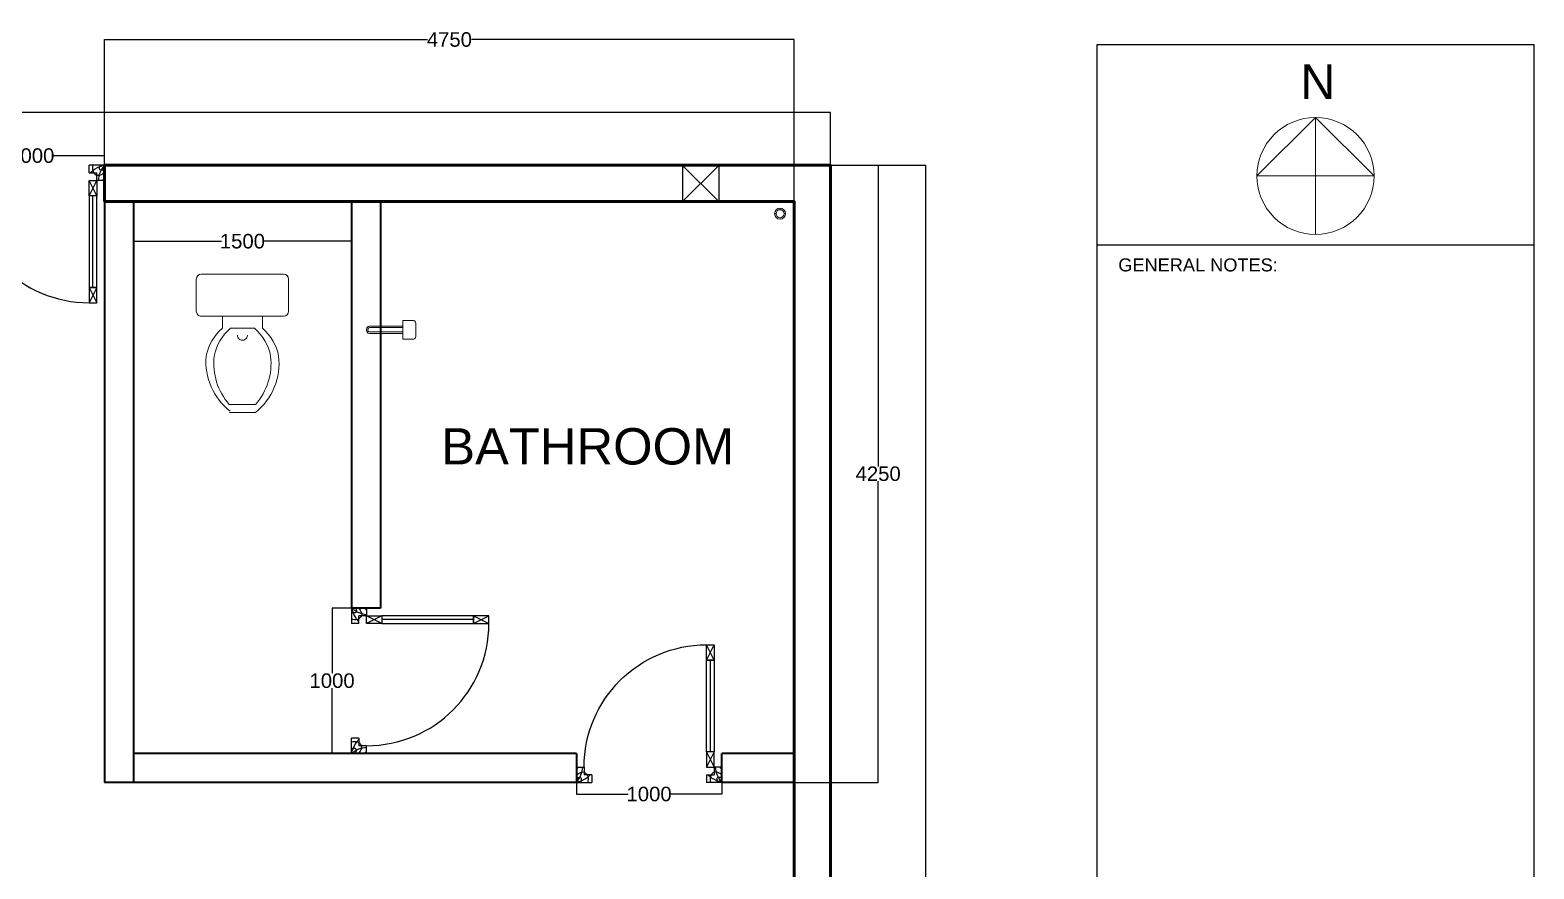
# Model space of a CAD drawing. Header units: millimetres. Extents: x -1564 to 16852, y -925 to 15940.
# Drawn here: x 6498 to 16852, y 10164 to 15940 of the extents above; entities that cross this region are included whole.
import ezdxf

# ---------------------------------------------------------------- set-up
doc = ezdxf.new("R2010")
doc.units = ezdxf.units.MM
doc.header["$MEASUREMENT"] = 0
for name, color, linetype, lineweight, true_color in [('A-Door-Single-New', 7, 'Continuous', 25, 0x2c84f6), ('A-Furniture-New', 7, 'Continuous', 18, 0x6cf9cf), ('A-Wall-Full-New', 7, 'Continuous', 35, 0xf7b950), ('A-Window-Full-New', 7, 'Continuous', 25, 0x8bed35), ('Dimensions', 7, 'Continuous', 18, 0xf5569b), ('S-Wall-Full-New', 7, 'Continuous', 50, 0xf2de6e), ('Text', 7, 'Continuous', 18, 0xe916bf)]:
    doc.layers.add(name, color=color, linetype=linetype, lineweight=lineweight, true_color=true_color)
doc.layers.add('Boxes', color=2, linetype='Continuous')
doc.styles.add('S 100 - 2.5mm', font='arial.ttf', dxfattribs={"height": 250})
doc.styles.get("Standard").update_dxf_attribs({"font": 'arial.ttf'})
doc.dimstyles.get("Standard").update_dxf_attribs({"dimtxt": 100, "dimasz": 0.18, "dimexe": 0.18, "dimexo": 0.0625, "dimgap": 0.09, "dimtad": 0, "dimtih": 1, "dimtoh": 1, "dimdec": 0, "dimzin": 0, "dimdsep": 46, "dimtxsty": 'Standard', "dimcen": 0.09, "dimadec": 0, "dimazin": 0, "dimtfac": 1, "dimtdec": 0, "dimtofl": 0, "dimtmove": 0, "dimatfit": 3, "dimfxl": 1, "dimtolj": 1, "dimtzin": 0, "dimarcsym": 0})

# ---------------------------------------------------------------- blocks, each defined once
blk = doc.blocks.new('A$C05E21637')
for p, q in [((49.99997968272146, 799.9999763087981), (99.99997968272146, 899.9999763087981)), ((99.99997968272146, 799.9999763087981), (49.99997968272146, 899.9999763087981)), ((74.99997968272146, 799.9999763087981), (74.99997968272146, 199.9999763087981)), ((99.99997968272146, 199.9999763087981), (49.99997968272146, 99.99997630879807)), ((49.99997968272146, 199.9999763087981), (99.99997968272146, 99.99997630879807)), ((-2.031727854046039e-05, 99.99997630879807), (-2.031727854046039e-05, -2.369120193179697e-05)), ((-2.031727854046039e-05, 99.99997630879807), (49.99997968272146, 99.99997630879807)), ((49.99997968272146, 99.99997630879807), (49.99997968272146, 49.99997630879807)), ((899.9999796827215, 99.99997630879807), (899.9999796827215, 49.99997630879807)), ((949.9999796827215, 99.99997630879807), (899.9999796827215, 99.99997630879807)), ((949.9999796827215, 99.99997630879807), (949.9999796827215, -2.369120193179697e-05)), ((99.99997968272146, 49.99997630879807), (49.99997968272146, 49.99997630879807)), ((99.99997968272146, 49.99997630879807), (99.99997968272146, -2.369120193179697e-05)), ((849.9999796827215, 49.99997630879807), (899.9999796827215, 49.99997630879807)), ((849.9999796827215, 49.99997630879807), (849.9999796827215, -2.369120193179697e-05)), ((-2.031727854046039e-05, -2.369120193179697e-05), (99.99997968272146, -2.369120193179697e-05)), ((949.9999796827215, -2.369120193179697e-05), (849.9999796827215, -2.369120193179697e-05))]:
    blk.add_line(p, q)
for points in [[(49.99997968272146, 799.9999763087981), (99.99997968272146, 799.9999763087981), (99.99997968272146, 899.9999763087981), (49.99997968272146, 899.9999763087981)], [(49.99997968272146, 199.9999763087981), (99.99997968272146, 199.9999763087981), (99.99997968272146, 799.9999763087981), (49.99997968272146, 799.9999763087981)], [(49.99997968272146, 199.9999763087981), (99.99997968272146, 199.9999763087981), (99.99997968272146, 99.99997630879807), (49.99997968272146, 99.99997630879807)]]:
    blk.add_lwpolyline(points, close=True)
at = {"linetype": 'Continuous'}
blk.add_arc((99.99997968272146, 99.99997630879807), 800, 0, 90, dxfattribs=at)
for points, knots in [([(-2.031722033279948e-05, -2.369118737988174e-05), (11.21971306384148, 15.99532691905915), (32.50646013043661, 46.34265970475099), (38.70246753601896, 82.6536064016691), (41.19227612814939, 99.99997630881262)], [0, 0, 0, 0, 57.72956746814902, 109.5279771114893, 109.5279771114893, 109.5279771114893, 109.5279771114893]), ([(949.9999796827797, -2.369118737988174e-05), (938.7802463017179, 15.99532691905915), (917.4934992351809, 46.34265970475099), (911.2974918295404, 82.6536064016691), (908.80768323741, 99.99997630881262)], [0, 0, 0, 0, 57.72956746814902, 109.5279771114893, 109.5279771114893, 109.5279771114893, 109.5279771114893]), ([(-2.031722033279948e-05, -2.369118737988174e-05), (21.61219624143632, 7.177075243904255), (55.15655961852826, 18.31666446739109), (81.16069236222029, 41.2864791402244), (90.06468999018034, 49.99997630881262)], [0, 0, 0, 0, 67.13341524446926, 104.1979044394193, 104.1979044394193, 104.1979044394193, 104.1979044394193]), ([(949.9999796827797, -2.369118737988174e-05), (928.387763124123, 7.177075243904255), (894.8433997470311, 18.31666446739109), (868.839267003339, 41.2864791402244), (859.9352693754372, 49.99997630881262)], [0, 0, 0, 0, 67.13341524446926, 104.1979044394193, 104.1979044394193, 104.1979044394193, 104.1979044394193])]:
    blk.add_open_spline(points, degree=3, knots=knots)
for points in [[(-2.031722033279948e-05, 86.69463478463877), (4.713269887597562, 91.29002015590959), (9.426560092415457, 95.88540552718041), (15.05097625712006, 99.99997630881262)], [(949.9999796827797, 86.69463478463877), (945.2866894779618, 91.29002015590959), (940.5733992731439, 95.88540552718041), (934.9489831084393, 99.99997630881262)]]:
    blk.add_open_spline(points, degree=3)
for points in [[(-2.031722033279948e-05, 49.99997630881262), (49.99997968277967, 66.95672736570123), (73.49322145204133, 39.25440258391609), (73.49322145204133, -2.369118737988174e-05)], [(-2.031722033279948e-05, 30.25114652387856), (28.77350637519339, 30.25114652387856), (28.77350637519339, -2.369118737988174e-05)], [(949.9999796827797, 49.99997630881262), (899.9999796827797, 66.95672736570123), (876.506737913518, 39.25440258391609), (876.506737913518, -2.369118737988174e-05)], [(949.9999796827797, 30.25114652387856), (921.2264529903659, 30.25114652387856), (921.2264529903659, -2.369118737988174e-05)]]:
    blk.add_spline(points, degree=3)
blk = doc.blocks.new('A$C2AC94788')
for p, q in [((0.02500008426250133, 0.6899999873276101), (0.4350000842623558, 0.6899999873276101)), ((8.426195563515648e-08, 0.5049999873299384), (8.426195563515648e-08, 0.664999987326155)), ((0.460000084261992, 0.664999987326155), (0.460000084261992, 0.5049999873299384)), ((0.4350000842623558, 0.4799999873284833), (0.02500008426250133, 0.4799999873284833)), ((0.1300000842620648, 0.4799999873284833), (0.1300000842620648, 0.4199999873308116)), ((0.3300000842618829, 0.4199999873308116), (0.3300000842618829, 0.4799999873284833)), ((0.1700000842620284, 0.4199999873308116), (0.2900000842619193, 0.4199999873308116)), ((0.1640625266463758, 0.03918324461847078), (0.2959376418775719, 0.03918324461847078)), ((0.2290625266468851, 0.03918324461847078), (0.2300046331329213, 0.03918324461847078)), ((0.2309376418770626, 0.03918324461847078), (0.2299955353910264, 0.03918324461847078)), ((0.1650000842619193, -1.267471816390753e-08), (0.2950000842620284, -1.267471816390753e-08))]:
    blk.add_line(p, q)
for centre, radius, start, end in [((0.02500008426250133, 0.664999987326155), 0.025, 90, 180), ((0.4350000842623558, 0.664999987326155), 0.025, 0, 90), ((0.02500008426250133, 0.5049999873299384), 0.025, 180, 270), ((0.4350000842623558, 0.5049999873299384), 0.025, 270, 0), ((0.2874442183401698, 0.2355819240110577), 0.2424843859558644, 130.488541879527, 169.445013547103), ((0.3274442183401334, 0.2355819240110577), 0.2424843859558644, 130.488541879527, 169.445013547103), ((0.2300000842624286, 0.3849999873273191), 0.025, 180, 0), ((0.1325559501838143, 0.2355819240110577), 0.2424843859558745, 10.55498645289699, 49.51145812047295), ((0.1725559501837779, 0.2355819240110577), 0.2424843859558745, 10.55498645289699, 49.51145812047295), ((0.360059311958139, 0.2529464715626091), 0.3121710099269021, 175.028368873166, 232.3624513776976), ((0.4000593119571931, 0.2447691737834248), 0.3129857136460972, 173.5368801771598, 221.0603827222079), ((0.09994085656671814, 0.2447691737834248), 0.3129857136460789, 308.5517226085391, 6.463119822840184), ((0.05994085656675452, 0.2447691737834248), 0.3129857136460896, 318.9396172777921, 6.463119822840184)]:
    blk.add_arc(centre, radius, start, end)
blk = doc.blocks.new('*D40')
at = {"layer": 'Defpoints', "color": 0, "transparency": 16777216}
for p in [(12010, 15373.65996459906), (10, 15010), (12010, 15010)]:
    blk.add_point(p, dxfattribs=at)
at = {"layer": 'Dimensions', "color": 0, "lineweight": -2, "transparency": 16777216}
for p, q in [((10, 15010.0625), (10.00000000000002, 15373.83996459906)), ((10.18000000000002, 15373.65996459906), (5826.622141882674, 15373.65996459906)), ((12009.82, 15373.65996459906), (6193.377858117326, 15373.65996459906)), ((12010, 15010.0625), (12010, 15373.83996459906))]:
    blk.add_line(p, q, dxfattribs=at)
at = {"layer": 'Dimensions', "color": 0, "transparency": 16777216}
for points in [[(10.18000000000002, 15373.68996459906), (10.18000000000002, 15373.62996459906), (10.00000000000002, 15373.65996459906)], [(12009.82, 15373.68996459906), (12009.82, 15373.62996459906), (12010, 15373.65996459906)]]:
    blk.add_solid(points, dxfattribs=at)
at = {"layer": 'Dimensions', "color": 0, "transparency": 16777216, "insert": (6010, 15373.65996459906), "char_height": 100, "attachment_point": 5}
blk.add_mtext('\\A1;12000', dxfattribs=at)
blk = doc.blocks.new('*D41')
at = {"layer": 'Defpoints', "color": 0, "transparency": 16777216}
for p in [(12010, 15010.00000000001), (12010, 10), (12664.25554140992, 10.00000000000011)]:
    blk.add_point(p, dxfattribs=at)
at = {"layer": 'Dimensions', "color": 0, "lineweight": -2, "transparency": 16777216}
for p, q in [((12010.0625, 15010.00000000001), (12664.43554140992, 15010.00000000001)), ((12664.25554140992, 15009.82000000001), (12664.25554140992, 7561.147298772173)), ((12664.25554140992, 10.18000000000011), (12664.25554140992, 7458.852701227835)), ((12010.0625, 10), (12664.43554140992, 10.00000000000011))]:
    blk.add_line(p, q, dxfattribs=at)
at = {"layer": 'Dimensions', "color": 0, "transparency": 16777216}
for points in [[(12664.22554140991, 15009.82000000001), (12664.28554140992, 15009.82000000001), (12664.25554140992, 15010.00000000001)], [(12664.22554140992, 10.18000000000011), (12664.28554140992, 10.18000000000011), (12664.25554140992, 10.00000000000011)]]:
    blk.add_solid(points, dxfattribs=at)
at = {"layer": 'Dimensions', "color": 0, "transparency": 16777216, "insert": (12664.25554140992, 7509.999999999998), "char_height": 100, "attachment_point": 5}
blk.add_mtext('\\A1;15000', dxfattribs=at)
blk = doc.blocks.new('*D45')
at = {"layer": 'Defpoints', "color": 0, "transparency": 16777216}
for p in [(7009.999999999999, 15075.5292758041), (6009.999999999956, 15010), (7009.999999999999, 15010)]:
    blk.add_point(p, dxfattribs=at)
at = {"layer": 'Dimensions', "color": 0, "lineweight": -2, "transparency": 16777216}
for p, q in [((6009.999999999956, 15010.0625), (6009.999999999956, 15075.7092758041)), ((6010.179999999957, 15075.5292758041), (6365.469345156867, 15075.5292758041)), ((7009.819999999999, 15075.5292758041), (6654.530654843089, 15075.5292758041)), ((7009.999999999999, 15010.0625), (7009.999999999999, 15075.7092758041))]:
    blk.add_line(p, q, dxfattribs=at)
at = {"layer": 'Dimensions', "color": 0, "transparency": 16777216}
for points in [[(6010.179999999957, 15075.5592758041), (6010.179999999957, 15075.4992758041), (6009.999999999956, 15075.5292758041)], [(7009.819999999999, 15075.5592758041), (7009.819999999999, 15075.4992758041), (7009.999999999999, 15075.5292758041)]]:
    blk.add_solid(points, dxfattribs=at)
at = {"layer": 'Dimensions', "color": 0, "transparency": 16777216, "insert": (6509.999999999978, 15075.5292758041), "char_height": 100, "attachment_point": 5}
blk.add_mtext('\\A1;1000', dxfattribs=at)
blk = doc.blocks.new('*D46')
at = {"layer": 'Defpoints', "color": 0, "transparency": 16777216}
for p in [(8709.999999999989, 11960.00000000007), (8577.40669285434, 10960), (8709.999999999987, 10960)]:
    blk.add_point(p, dxfattribs=at)
at = {"layer": 'Dimensions', "color": 0, "lineweight": -2, "transparency": 16777216}
for p, q in [((8709.937499999989, 11960.00000000007), (8577.22669285434, 11960.00000000007)), ((8577.40669285434, 11959.82000000007), (8577.40669285434, 11511.1472987722)), ((8577.40669285434, 10960.18), (8577.40669285434, 11408.85270122786)), ((8709.937499999987, 10960), (8577.22669285434, 10960))]:
    blk.add_line(p, q, dxfattribs=at)
at = {"layer": 'Dimensions', "color": 0, "transparency": 16777216}
for points in [[(8577.37669285434, 11959.82000000007), (8577.43669285434, 11959.82000000007), (8577.40669285434, 11960.00000000007)], [(8577.37669285434, 10960.18), (8577.43669285434, 10960.18), (8577.40669285434, 10960)]]:
    blk.add_solid(points, dxfattribs=at)
at = {"layer": 'Dimensions', "color": 0, "transparency": 16777216, "insert": (8577.40669285434, 11460.00000000003), "char_height": 100, "attachment_point": 5}
blk.add_mtext('\\A1;1000', dxfattribs=at)
blk = doc.blocks.new('*D47')
at = {"layer": 'Defpoints', "color": 0, "transparency": 16777216}
for p in [(10260.00000000006, 10760), (11260, 10760), (11260, 10679.62453304506)]:
    blk.add_point(p, dxfattribs=at)
at = {"layer": 'Dimensions', "color": 0, "lineweight": -2, "transparency": 16777216}
for p, q in [((10260.00000000006, 10759.9375), (10260.00000000006, 10679.44453304506)), ((10260.18000000006, 10679.62453304506), (10615.46934515692, 10679.62453304506)), ((11259.82, 10679.62453304506), (10904.53065484314, 10679.62453304506)), ((11260, 10759.9375), (11260, 10679.44453304506))]:
    blk.add_line(p, q, dxfattribs=at)
at = {"layer": 'Dimensions', "color": 0, "transparency": 16777216}
for points in [[(10260.18000000006, 10679.65453304506), (10260.18000000006, 10679.59453304506), (10260.00000000006, 10679.62453304506)], [(11259.82, 10679.65453304506), (11259.82, 10679.59453304506), (11260, 10679.62453304506)]]:
    blk.add_solid(points, dxfattribs=at)
at = {"layer": 'Dimensions', "color": 0, "transparency": 16777216, "insert": (10760.00000000003, 10679.62453304506), "char_height": 100, "attachment_point": 5}
blk.add_mtext('\\A1;1000', dxfattribs=at)
blk = doc.blocks.new('*D52')
at = {"layer": 'Defpoints', "color": 0, "transparency": 16777216}
for p in [(11760, 15010.00000000001), (12337.24902070497, 15010.00000000001), (11760, 10760)]:
    blk.add_point(p, dxfattribs=at)
at = {"layer": 'Dimensions', "color": 0, "lineweight": -2, "transparency": 16777216}
for p, q in [((11760.0625, 15010.00000000001), (12337.42902070497, 15010.00000000001)), ((12337.24902070497, 15009.82000000001), (12337.24902070497, 12936.14729877218)), ((12337.24902070498, 10760.18000000001), (12337.24902070497, 12833.85270122784)), ((11760.0625, 10760), (12337.42902070498, 10760.00000000001))]:
    blk.add_line(p, q, dxfattribs=at)
at = {"layer": 'Dimensions', "color": 0, "transparency": 16777216}
for points in [[(12337.21902070497, 15009.82000000001), (12337.27902070497, 15009.82000000001), (12337.24902070497, 15010.00000000001)], [(12337.21902070498, 10760.18000000001), (12337.27902070498, 10760.18000000001), (12337.24902070498, 10760.00000000001)]]:
    blk.add_solid(points, dxfattribs=at)
at = {"layer": 'Dimensions', "color": 0, "transparency": 16777216, "insert": (12337.24902070497, 12885), "char_height": 100, "attachment_point": 5}
blk.add_mtext('\\A1;4250', dxfattribs=at)
blk = doc.blocks.new('*D53')
at = {"layer": 'Defpoints', "color": 0, "transparency": 16777216}
for p in [(11760, 15874.79864762487), (7009.999999999999, 14760), (11760, 14760)]:
    blk.add_point(p, dxfattribs=at)
at = {"layer": 'Dimensions', "color": 0, "lineweight": -2, "transparency": 16777216}
for p, q in [((7009.999999999999, 14760.0625), (7009.999999999999, 15874.97864762487)), ((7010.179999999999, 15874.79864762487), (9233.750381991815, 15874.79864762487)), ((11759.82, 15874.79864762487), (9536.249618008185, 15874.79864762487)), ((11760, 14760.0625), (11760, 15874.97864762487))]:
    blk.add_line(p, q, dxfattribs=at)
at = {"layer": 'Dimensions', "color": 0, "transparency": 16777216}
for points in [[(7010.179999999999, 15874.82864762487), (7010.179999999999, 15874.76864762487), (7009.999999999999, 15874.79864762487)], [(11759.82, 15874.82864762487), (11759.82, 15874.76864762487), (11760, 15874.79864762487)]]:
    blk.add_solid(points, dxfattribs=at)
at = {"layer": 'Dimensions', "color": 0, "transparency": 16777216, "insert": (9385, 15874.79864762487), "char_height": 100, "attachment_point": 5}
blk.add_mtext('\\A1;4750', dxfattribs=at)
blk = doc.blocks.new('*D54')
at = {"layer": 'Defpoints', "color": 0, "transparency": 16777216}
for p in [(7210.000000000001, 14760), (8710, 14760), (8710, 14486.15116404727)]:
    blk.add_point(p, dxfattribs=at)
at = {"layer": 'Dimensions', "color": 0, "lineweight": -2, "transparency": 16777216}
for p, q in [((7210.000000000001, 14759.9375), (7210.000000000001, 14485.97116404727)), ((8710, 14759.9375), (8710, 14485.97116404727)), ((7210.180000000001, 14486.15116404727), (7815.469345156889, 14486.15116404727)), ((8709.82, 14486.15116404727), (8104.530654843111, 14486.15116404727))]:
    blk.add_line(p, q, dxfattribs=at)
at = {"layer": 'Dimensions', "color": 0, "transparency": 16777216}
for points in [[(7210.180000000001, 14486.18116404728), (7210.180000000001, 14486.12116404727), (7210.000000000001, 14486.15116404727)], [(8709.82, 14486.18116404728), (8709.82, 14486.12116404727), (8710, 14486.15116404727)]]:
    blk.add_solid(points, dxfattribs=at)
at = {"layer": 'Dimensions', "color": 0, "transparency": 16777216, "insert": (7960, 14486.15116404727), "char_height": 100, "attachment_point": 5}
blk.add_mtext('\\A1;1500', dxfattribs=at)
blk = doc.blocks.new('North point')
at = {"layer": 'Text'}
for points in [[(381.3874890909452, 241.0948566677496), (373.8874890909452, 233.5948566677496)], [(381.3874890909452, 241.0948566677496), (381.3874890909452, 226.0948566677496)], [(381.3874890909452, 241.0948566677496), (388.8874890909452, 233.5948566677496)], [(373.8874890909452, 233.5948566677496), (388.8874890909452, 233.5948566677496)]]:
    blk.add_lwpolyline(points, dxfattribs=at)
blk.add_circle((381.3874890909452, 233.5948566677496), 7.5, dxfattribs=at)

msp = doc.modelspace()

# ---------------------------------------------------------------- linework, layer by layer
at = {"layer": 'A-Furniture-New'}
for p, q in [((11661.98425847298, 14703.68580763775), (11661.98425847298, 14713.68580763775)), ((11661.98425847298, 14713.68580763775), (11661.98425847298, 14703.68580763775)), ((11634.34199355525, 14676.04354272003), (11624.34199355525, 14676.04354272003)), ((11661.98425847298, 14648.4012778023), (11661.98425847298, 14638.4012778023)), ((11689.6265233907, 14676.04354272003), (11699.6265233907, 14676.04354272003)), ((11699.6265233907, 14676.04354272003), (11689.6265233907, 14676.04354272003)), ((8814.538002854155, 13881.58214715848), (8814.538002854155, 13871.58214715848)), ((8824.538002854155, 13881.58214715848), (8824.538002854155, 13871.58214715848)), ((9064.538002854155, 13901.58214715848), (8834.538002854155, 13901.58214715848)), ((9064.538002854155, 13891.58214715848), (8834.538002854155, 13891.58214715848)), ((9064.538002854155, 13851.58214715848), (9064.538002854155, 13901.58214715848)), ((8834.538002854155, 13861.58214715848), (9064.538002854155, 13861.58214715848)), ((8834.538002854155, 13851.58214715848), (9064.538002854155, 13851.58214715848))]:
    msp.add_line(p, q, dxfattribs=at)
msp.add_lwpolyline([(9153.344442273927, 13921.7259250663), (9153.344442273927, 13831.43836925065, -0.414213562373095), (9133.344442273927, 13811.43836925065), (9064.538002854155, 13811.43836925065), (9064.538002854155, 13941.7259250663), (9133.344442273927, 13941.7259250663, -0.414213562373095)], format="xyb", close=True, dxfattribs=at)
for radius in [37.64226491772575, 27.6422649177257]:
    msp.add_circle((11661.98425847298, 14676.04354272003), radius, dxfattribs=at)
for centre, radius, start, end in [((8834.538002854155, 13881.58214715848), 20, 90, 180), ((8834.538002854155, 13881.58214715848), 10.00000000000168, 90, 180), ((8834.538002854155, 13871.58214715848), 20, 180, 270), ((8834.538002854155, 13871.58214715848), 9.99999999999914, 180, 270)]:
    msp.add_arc(centre, radius, start, end, dxfattribs=at)
at = {"layer": 'A-Wall-Full-New'}
for p, q in [((7010, 14760), (7010, 10760)), ((7210, 14760), (7209.999999999998, 10760)), ((8710, 14760), (8710, 11960)), ((8910, 14760), (8910.000000000002, 11960)), ((8910, 11960), (8709.999999999998, 11960)), ((10260, 10960), (7209.999999999999, 10960)), ((10260, 10960), (10260, 10760)), ((11260, 10760), (11260, 10960)), ((11760, 10960), (11260, 10960)), ((10260, 10760), (7009.999999999999, 10760)), ((11760, 10760), (11260, 10760))]:
    msp.add_line(p, q, dxfattribs=at)
at = {"layer": 'A-Window-Full-New'}
for p, q in [((10989.62513926829, 15008.6761915253), (10989.62513926829, 14760)), ((10989.62513926829, 15008.6761915253), (11239.62513926829, 14760)), ((11239.62513926829, 15008.6761915253), (10989.62513926829, 14760)), ((10989.62513926829, 15008.6761915253), (11239.62513926829, 15008.6761915253)), ((11239.62513926829, 15008.6761915253), (11239.62513926829, 14760)), ((10989.62513926829, 14760), (11239.62513926829, 14760))]:
    msp.add_line(p, q, dxfattribs=at)
at = {"layer": 'Boxes'}
msp.add_lwpolyline([(13844.1529580872, 15841.93742382999), (16852.17414469598, 15841.93742382999), (16852.17414469598, -924.8733282136184), (13844.1529580872, -924.8733282136184)], close=True, dxfattribs=at)
msp.add_lwpolyline([(13844.1529580872, 14462.15469821127), (16852.17414469598, 14462.15469821127)], dxfattribs=at)
at = {"layer": 'S-Wall-Full-New'}
for q in [(7009.999999999999, 15010), (7210.000000000001, 14760)]:
    msp.add_line((7009.999999999999, 14760), q, dxfattribs=at)
for points in [[(2760.000000000001, 10), (12010, 10), (12010, 15010), (7009.999999999996, 15010)], [(11760, 9460), (11760, 14760), (7210.000000000001, 14760)]]:
    msp.add_lwpolyline(points, dxfattribs=at)

# ---------------------------------------------------------------- block references
at = {"layer": 'A-Door-Single-New', "xscale": 1.052631578947303, "yscale": 1.052631578947303, "zscale": 1.052631578947303}
for p, rotation in [((7009.99997861339, 15009.99997506189), 180), ((8710.000024938092, 11959.99997861345), 269.9999999999999)]:
    msp.add_blockref('A$C05E21637', p, dxfattribs=dict(at, rotation=rotation))
at = {"layer": 'A-Door-Single-New', "xscale": -1.052631578947303, "yscale": 1.052631578947303, "zscale": 1.052631578947303}
msp.add_blockref('A$C05E21637', (11259.99997861339, 10760.00002493811), dxfattribs=at)
at = {"layer": 'A-Furniture-New', "xscale": 1379.432931548024, "yscale": 1379.432931548024, "zscale": 1379.432931548024, "rotation": 359.9999999999996}
msp.add_blockref('A$C2AC94788', (7642.730309509579, 13308.19129471258), dxfattribs=at)
at = {"layer": 'Text', "xscale": 53.73889594267022, "yscale": 53.73889594267022, "zscale": 53.73889594267022}
msp.add_blockref('North point', (-5146.951738441052, 2382.832336608024), dxfattribs=at)

# ---------------------------------------------------------------- texts
at = {"layer": 'Text'}
msp.add_text('BATHROOM', height=250, dxfattribs=at).set_placement((9328.901344857586, 12949.2499548163))
at = {"layer": 'Text', "insert": (15244.31896446585, 15703.71741130922), "char_height": 238.8395375229788, "attachment_point": 1, "style": 'S 100 - 2.5mm'}
msp.add_mtext_dynamic_manual_height_columns('N', width=725.4218782232347, gutter_width=74637.35547593086, heights=[0], dxfattribs=at)
at = {"layer": 'Text', "insert": (13990.48277491596, 14368.16376601568), "char_height": 89.56482657111705, "attachment_point": 1}
msp.add_mtext_dynamic_manual_height_columns('GENERAL NOTES:', width=2726.230995335558, gutter_width=746.3735547593087, heights=[0], dxfattribs=at)

# ---------------------------------------------------------------- dimensions: what is measured, and where the dimension line sits
at = {"layer": 'Dimensions'}
for base, p1, p2, picture, middle in [((11760, 15874.79864762487), (7009.999999999999, 14760), (11760, 14760), '*D53', (9385, 15874.79864762487)), ((12010, 15373.65996459906), (10, 15010), (12010, 15010), '*D40', (6010, 15373.65996459906)), ((7009.999999999999, 15075.5292758041), (6009.999999999956, 15010), (7009.999999999999, 15010), '*D45', (6509.999999999978, 15075.5292758041)), ((8710, 14486.15116404727), (7210.000000000001, 14760), (8710, 14760), '*D54', (7960, 14486.15116404727)), ((11260, 10679.62453304506), (10260.00000000006, 10760), (11260, 10760), '*D47', (10760.00000000003, 10679.62453304506))]:
    dim = msp.add_linear_dim(base=base, p1=p1, p2=p2, dimstyle='Standard', dxfattribs=at)
    dim.commit()
    dim.dimension.update_dxf_attribs({"geometry": picture, "text_midpoint": middle})
for base, p1, p2, picture, middle in [((12337.24902070497, 15010.00000000001), (11760, 10760), (11760, 15010), '*D52', (12337.24902070497, 12885)), ((12664.25554140992, 10.00000000000011), (12010, 15010), (12010, 10), '*D41', (12664.25554140992, 7509.999999999998)), ((8577.40669285434, 10960), (8709.999999999985, 11960.00000000006), (8709.999999999984, 10960), '*D46', (8577.40669285434, 11460.00000000003))]:
    dim = msp.add_linear_dim(base=base, p1=p1, p2=p2, angle=90, dimstyle='Standard', dxfattribs=at)
    dim.commit()
    dim.dimension.update_dxf_attribs({"geometry": picture, "text_midpoint": middle})

doc.saveas('drawing.dxf')
